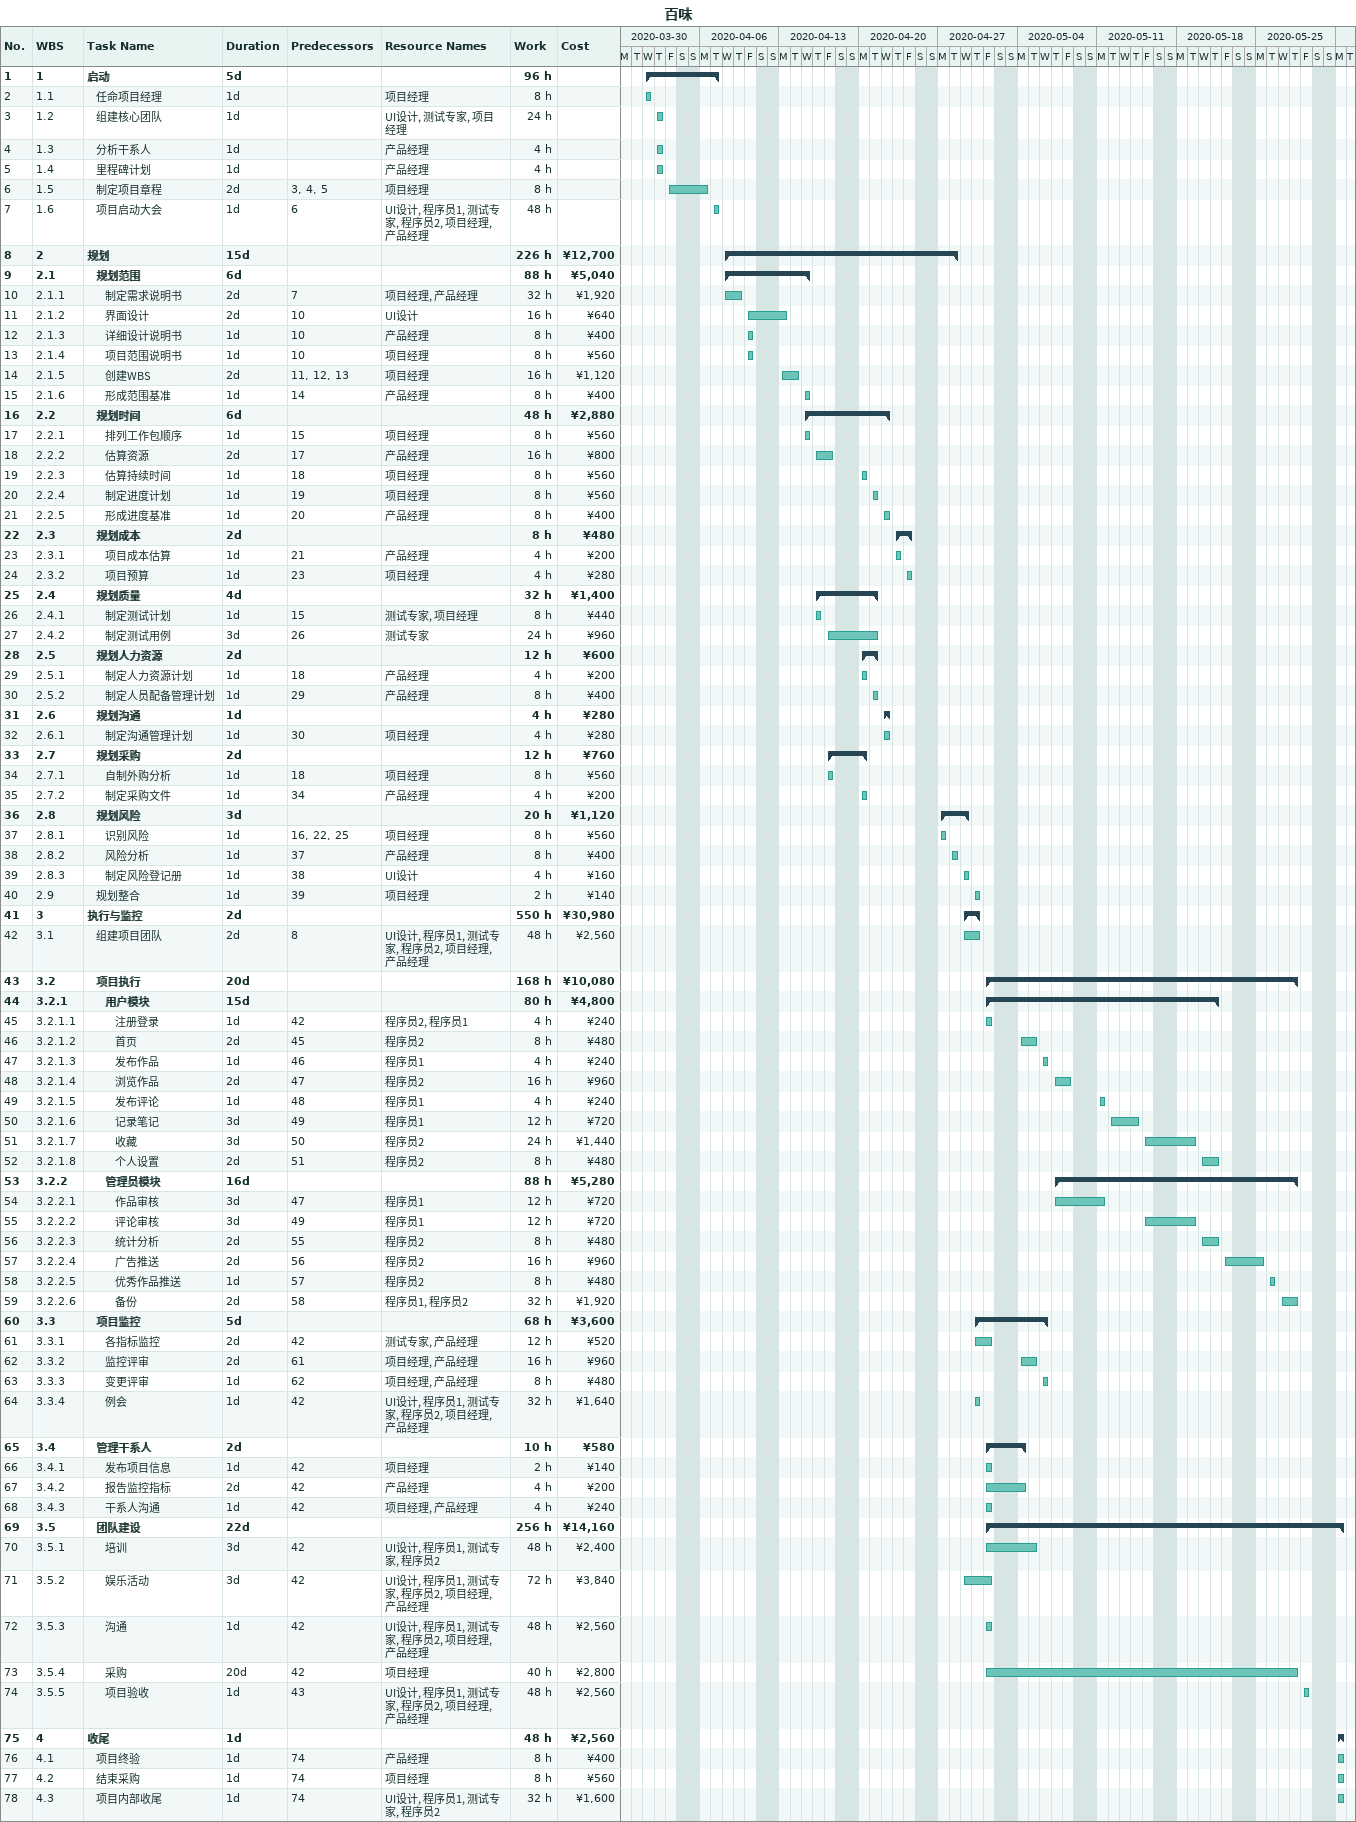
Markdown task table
百味

| ID | WBS | Task | Duration | Start | Finish | Predecessors | Resources | Work (h) | Cost (¥) |
|---|---|---|---|---|---|---|---|---|---|
| 1 | 1 | **启动** | 5d | 2020-04-01 | 2020-04-07 |  |  | 96 |  |
| 2 | 1.1 | 任命项目经理 | 1d | 2020-04-01 | 2020-04-01 |  | 项目经理 | 8 |  |
| 3 | 1.2 | 组建核心团队 | 1d | 2020-04-02 | 2020-04-02 |  | UI设计, 测试专家, 项目经理 | 24 |  |
| 4 | 1.3 | 分析干系人 | 1d | 2020-04-02 | 2020-04-02 |  | 产品经理 | 4 |  |
| 5 | 1.4 | 里程碑计划 | 1d | 2020-04-02 | 2020-04-02 |  | 产品经理 | 4 |  |
| 6 | 1.5 | 制定项目章程 | 2d | 2020-04-03 | 2020-04-06 | 3, 4, 5 | 项目经理 | 8 |  |
| 7 | 1.6 | 项目启动大会 | 1d | 2020-04-07 | 2020-04-07 | 6 | UI设计, 程序员1, 测试专家, 程序员2, 项目经理, 产品经理 | 48 |  |
| 8 | 2 | **规划** | 15d | 2020-04-08 | 2020-04-28 |  |  | 226 | 12700 |
| 9 | 2.1 | **规划范围** | 6d | 2020-04-08 | 2020-04-15 |  |  | 88 | 5040 |
| 10 | 2.1.1 | 制定需求说明书 | 2d | 2020-04-08 | 2020-04-09 | 7 | 项目经理, 产品经理 | 32 | 1920 |
| 11 | 2.1.2 | 界面设计 | 2d | 2020-04-10 | 2020-04-13 | 10 | UI设计 | 16 | 640 |
| 12 | 2.1.3 | 详细设计说明书 | 1d | 2020-04-10 | 2020-04-10 | 10 | 产品经理 | 8 | 400 |
| 13 | 2.1.4 | 项目范围说明书 | 1d | 2020-04-10 | 2020-04-10 | 10 | 项目经理 | 8 | 560 |
| 14 | 2.1.5 | 创建WBS | 2d | 2020-04-13 | 2020-04-14 | 11, 12, 13 | 项目经理 | 16 | 1120 |
| 15 | 2.1.6 | 形成范围基准 | 1d | 2020-04-15 | 2020-04-15 | 14 | 产品经理 | 8 | 400 |
| 16 | 2.2 | **规划时间** | 6d | 2020-04-15 | 2020-04-22 |  |  | 48 | 2880 |
| 17 | 2.2.1 | 排列工作包顺序 | 1d | 2020-04-15 | 2020-04-15 | 15 | 项目经理 | 8 | 560 |
| 18 | 2.2.2 | 估算资源 | 2d | 2020-04-16 | 2020-04-17 | 17 | 产品经理 | 16 | 800 |
| 19 | 2.2.3 | 估算持续时间 | 1d | 2020-04-20 | 2020-04-20 | 18 | 项目经理 | 8 | 560 |
| 20 | 2.2.4 | 制定进度计划 | 1d | 2020-04-21 | 2020-04-21 | 19 | 项目经理 | 8 | 560 |
| 21 | 2.2.5 | 形成进度基准 | 1d | 2020-04-22 | 2020-04-22 | 20 | 产品经理 | 8 | 400 |
| 22 | 2.3 | **规划成本** | 2d | 2020-04-23 | 2020-04-24 |  |  | 8 | 480 |
| 23 | 2.3.1 | 项目成本估算 | 1d | 2020-04-23 | 2020-04-23 | 21 | 产品经理 | 4 | 200 |
| 24 | 2.3.2 | 项目预算 | 1d | 2020-04-24 | 2020-04-24 | 23 | 项目经理 | 4 | 280 |
| 25 | 2.4 | **规划质量** | 4d | 2020-04-16 | 2020-04-21 |  |  | 32 | 1400 |
| 26 | 2.4.1 | 制定测试计划 | 1d | 2020-04-16 | 2020-04-16 | 15 | 测试专家, 项目经理 | 8 | 440 |
| 27 | 2.4.2 | 制定测试用例 | 3d | 2020-04-17 | 2020-04-21 | 26 | 测试专家 | 24 | 960 |
| 28 | 2.5 | **规划人力资源** | 2d | 2020-04-20 | 2020-04-21 |  |  | 12 | 600 |
| 29 | 2.5.1 | 制定人力资源计划 | 1d | 2020-04-20 | 2020-04-20 | 18 | 产品经理 | 4 | 200 |
| 30 | 2.5.2 | 制定人员配备管理计划 | 1d | 2020-04-21 | 2020-04-21 | 29 | 产品经理 | 8 | 400 |
| 31 | 2.6 | **规划沟通** | 1d | 2020-04-22 | 2020-04-22 |  |  | 4 | 280 |
| 32 | 2.6.1 | 制定沟通管理计划 | 1d | 2020-04-22 | 2020-04-22 | 30 | 项目经理 | 4 | 280 |
| 33 | 2.7 | **规划采购** | 2d | 2020-04-17 | 2020-04-20 |  |  | 12 | 760 |
| 34 | 2.7.1 | 自制外购分析 | 1d | 2020-04-17 | 2020-04-17 | 18 | 项目经理 | 8 | 560 |
| 35 | 2.7.2 | 制定采购文件 | 1d | 2020-04-20 | 2020-04-20 | 34 | 产品经理 | 4 | 200 |
| 36 | 2.8 | **规划风险** | 3d | 2020-04-27 | 2020-04-29 |  |  | 20 | 1120 |
| 37 | 2.8.1 | 识别风险 | 1d | 2020-04-27 | 2020-04-27 | 16, 22, 25 | 项目经理 | 8 | 560 |
| 38 | 2.8.2 | 风险分析 | 1d | 2020-04-28 | 2020-04-28 | 37 | 产品经理 | 8 | 400 |
| 39 | 2.8.3 | 制定风险登记册 | 1d | 2020-04-29 | 2020-04-29 | 38 | UI设计 | 4 | 160 |
| 40 | 2.9 | 规划整合 | 1d | 2020-04-30 | 2020-04-30 | 39 | 项目经理 | 2 | 140 |
| 41 | 3 | **执行与监控** | 2d | 2020-04-29 | 2020-04-30 |  |  | 550 | 30980 |
| 42 | 3.1 | 组建项目团队 | 2d | 2020-04-29 | 2020-04-30 | 8 | UI设计, 程序员1, 测试专家, 程序员2, 项目经理, 产品经理 | 48 | 2560 |
| 43 | 3.2 | **项目执行** | 20d | 2020-05-01 | 2020-05-28 |  |  | 168 | 10080 |
| 44 | 3.2.1 | **用户模块** | 15d | 2020-05-01 | 2020-05-21 |  |  | 80 | 4800 |
| 45 | 3.2.1.1 | 注册登录 | 1d | 2020-05-01 | 2020-05-01 | 42 | 程序员2, 程序员1 | 4 | 240 |
| 46 | 3.2.1.2 | 首页 | 2d | 2020-05-04 | 2020-05-05 | 45 | 程序员2 | 8 | 480 |
| 47 | 3.2.1.3 | 发布作品 | 1d | 2020-05-06 | 2020-05-06 | 46 | 程序员1 | 4 | 240 |
| 48 | 3.2.1.4 | 浏览作品 | 2d | 2020-05-07 | 2020-05-08 | 47 | 程序员2 | 16 | 960 |
| 49 | 3.2.1.5 | 发布评论 | 1d | 2020-05-11 | 2020-05-11 | 48 | 程序员1 | 4 | 240 |
| 50 | 3.2.1.6 | 记录笔记 | 3d | 2020-05-12 | 2020-05-14 | 49 | 程序员1 | 12 | 720 |
| 51 | 3.2.1.7 | 收藏 | 3d | 2020-05-15 | 2020-05-19 | 50 | 程序员2 | 24 | 1440 |
| 52 | 3.2.1.8 | 个人设置 | 2d | 2020-05-20 | 2020-05-21 | 51 | 程序员2 | 8 | 480 |
| 53 | 3.2.2 | **管理员模块** | 16d | 2020-05-07 | 2020-05-28 |  |  | 88 | 5280 |
| 54 | 3.2.2.1 | 作品审核 | 3d | 2020-05-07 | 2020-05-11 | 47 | 程序员1 | 12 | 720 |
| 55 | 3.2.2.2 | 评论审核 | 3d | 2020-05-15 | 2020-05-19 | 49 | 程序员1 | 12 | 720 |
| 56 | 3.2.2.3 | 统计分析 | 2d | 2020-05-20 | 2020-05-21 | 55 | 程序员2 | 8 | 480 |
| 57 | 3.2.2.4 | 广告推送 | 2d | 2020-05-22 | 2020-05-25 | 56 | 程序员2 | 16 | 960 |
| 58 | 3.2.2.5 | 优秀作品推送 | 1d | 2020-05-26 | 2020-05-26 | 57 | 程序员2 | 8 | 480 |
| 59 | 3.2.2.6 | 备份 | 2d | 2020-05-27 | 2020-05-28 | 58 | 程序员1, 程序员2 | 32 | 1920 |
| 60 | 3.3 | **项目监控** | 5d | 2020-04-30 | 2020-05-06 |  |  | 68 | 3600 |
| 61 | 3.3.1 | 各指标监控 | 2d | 2020-04-30 | 2020-05-01 | 42 | 测试专家, 产品经理 | 12 | 520 |
| 62 | 3.3.2 | 监控评审 | 2d | 2020-05-04 | 2020-05-05 | 61 | 项目经理, 产品经理 | 16 | 960 |
| 63 | 3.3.3 | 变更评审 | 1d | 2020-05-06 | 2020-05-06 | 62 | 项目经理, 产品经理 | 8 | 480 |
| 64 | 3.3.4 | 例会 | 1d | 2020-04-30 | 2020-04-30 | 42 | UI设计, 程序员1, 测试专家, 程序员2, 项目经理, 产品经理 | 32 | 1640 |
| 65 | 3.4 | **管理干系人** | 2d | 2020-05-01 | 2020-05-04 |  |  | 10 | 580 |
| 66 | 3.4.1 | 发布项目信息 | 1d | 2020-05-01 | 2020-05-01 | 42 | 项目经理 | 2 | 140 |
| 67 | 3.4.2 | 报告监控指标 | 2d | 2020-05-01 | 2020-05-04 | 42 | 产品经理 | 4 | 200 |
| 68 | 3.4.3 | 干系人沟通 | 1d | 2020-05-01 | 2020-05-01 | 42 | 项目经理, 产品经理 | 4 | 240 |
| 69 | 3.5 | **团队建设** | 22d | 2020-05-01 | 2020-06-01 |  |  | 256 | 14160 |
| 70 | 3.5.1 | 培训 | 3d | 2020-05-01 | 2020-05-05 | 42 | UI设计, 程序员1, 测试专家, 程序员2 | 48 | 2400 |
| 71 | 3.5.2 | 娱乐活动 | 3d | 2020-04-29 | 2020-05-01 | 42 | UI设计, 程序员1, 测试专家, 程序员2, 项目经理, 产品经理 | 72 | 3840 |
| 72 | 3.5.3 | 沟通 | 1d | 2020-05-01 | 2020-05-01 | 42 | UI设计, 程序员1, 测试专家, 程序员2, 项目经理, 产品经理 | 48 | 2560 |
| 73 | 3.5.4 | 采购 | 20d | 2020-05-01 | 2020-05-28 | 42 | 项目经理 | 40 | 2800 |
| 74 | 3.5.5 | 项目验收 | 1d | 2020-05-29 | 2020-05-29 | 43 | UI设计, 程序员1, 测试专家, 程序员2, 项目经理, 产品经理 | 48 | 2560 |
| 75 | 4 | **收尾** | 1d | 2020-06-01 | 2020-06-01 |  |  | 48 | 2560 |
| 76 | 4.1 | 项目终验 | 1d | 2020-06-01 | 2020-06-01 | 74 | 产品经理 | 8 | 400 |
| 77 | 4.2 | 结束采购 | 1d | 2020-06-01 | 2020-06-01 | 74 | 项目经理 | 8 | 560 |
| 78 | 4.3 | 项目内部收尾 | 1d | 2020-06-01 | 2020-06-01 | 74 | UI设计, 程序员1, 测试专家, 程序员2 | 32 | 1600 |
